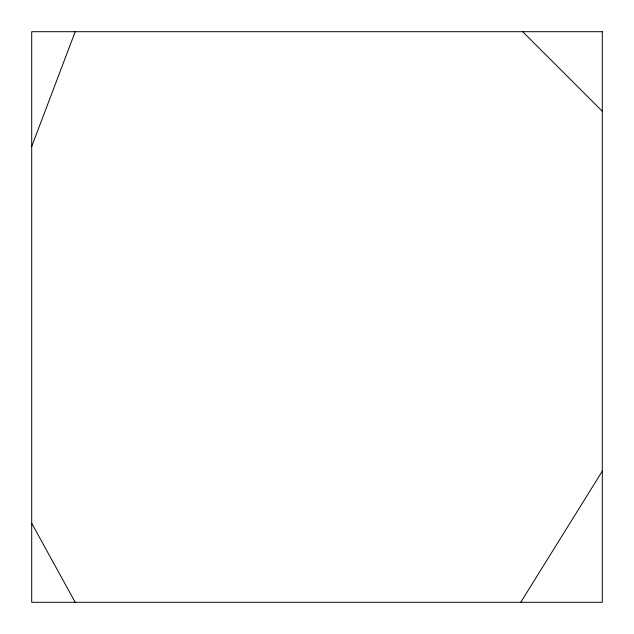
<?xml version="1.0" encoding="UTF-8"?>
<svg xmlns="http://www.w3.org/2000/svg" width="634" height="634" viewBox="0 0 634 634"><rect width="100%" height="100%" fill="white"/><g stroke="black" fill="none" stroke-linecap="round" stroke-linejoin="round"><path stroke-width="0.95" d="M31.7 146.533L75.208 31.7M520.752 602.3L602.3 471.125M522.678 31.7L602.3 111.219M31.7 523.24L75.208 602.3M602.3 31.7L31.7 31.7L31.7 602.3L602.3 602.3L602.3 31.7"/></g></svg>
